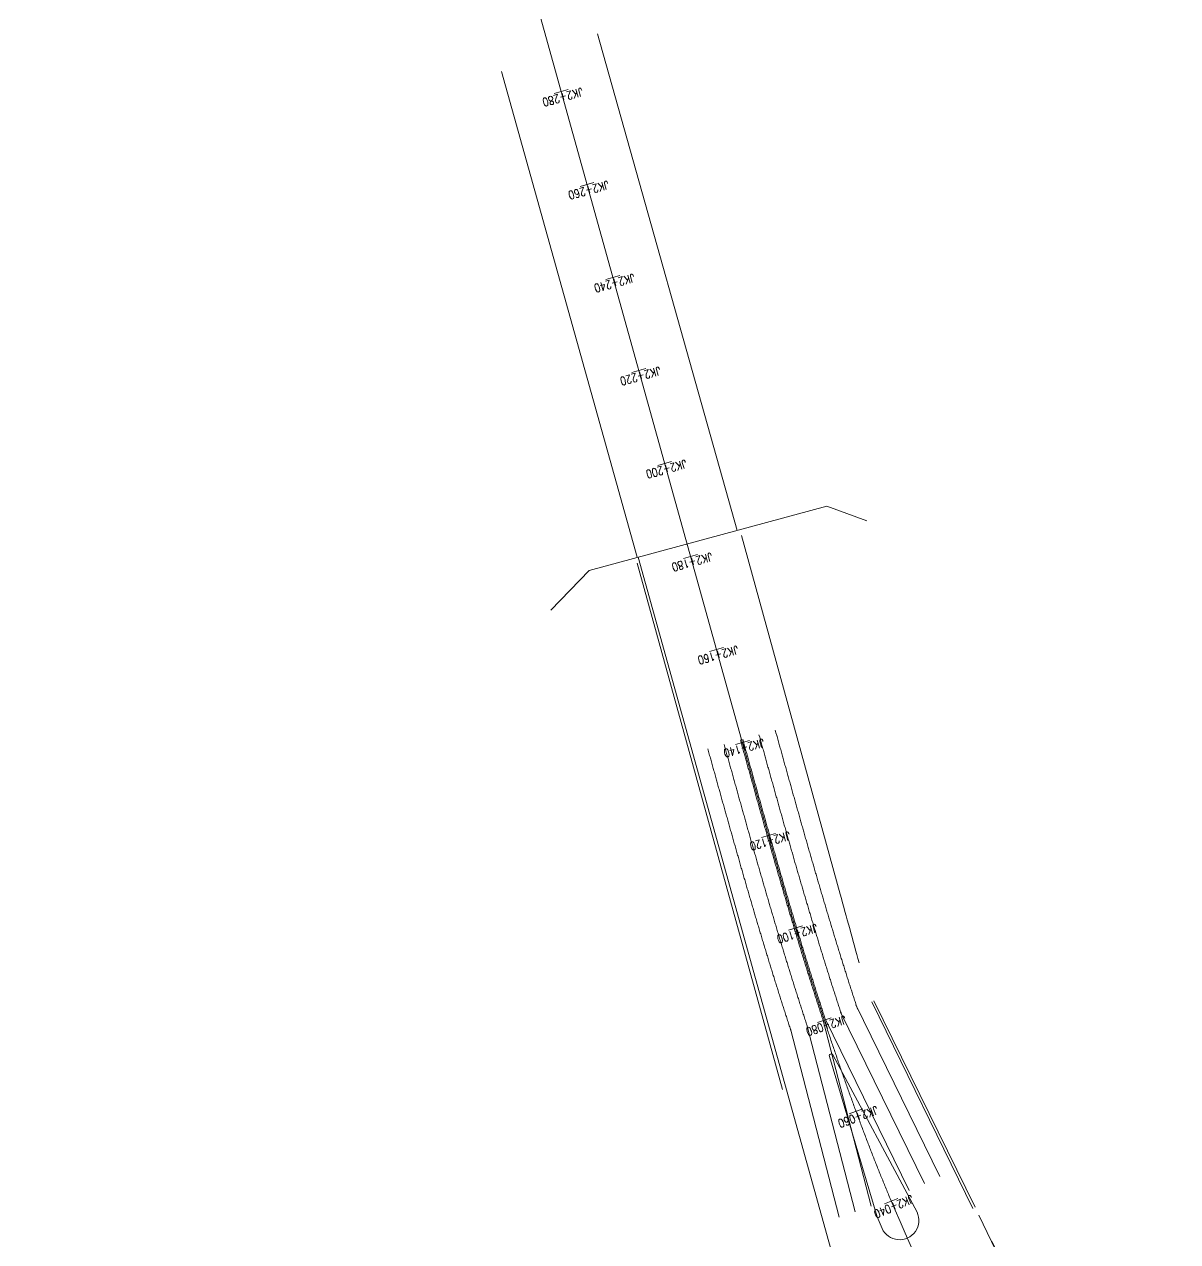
# Model space of a CAD drawing. Header units: millimetres. Extents: x 523446 to 528898, y 388189 to 392165.
# Drawn here: x 526858.4 to 527097.3, y 389805.4 to 390057.7 of the extents above; entities that cross this region are included whole.
import ezdxf
from ezdxf.enums import TextEntityAlignment as Align

# ---------------------------------------------------------------- set-up
doc = ezdxf.new("R2010")
doc.units = ezdxf.units.MM
doc.linetypes.add('33', pattern=[6, 3, -3])
doc.layers.add('000-scy-中分带', color=2, linetype='Continuous', lineweight=60)
doc.layers.add('000-scy-机动车道线', color=5, linetype='Continuous', lineweight=60)
for name, color, linetype in [('JQDD-标注路线桩号', 7, 'Continuous'), ('MEDS道路平面中线-JQDD', 7, 'Continuous'), ('标线（实）', 1, 'Continuous'), ('标线（虚）', 1, '33'), ('转盘', 5, 'Continuous')]:
    doc.layers.add(name, color=color, linetype=linetype)
doc.styles.add('MEDS', font='TXT_S.SHX', dxfattribs={"width": 0.75, "bigfont": 'hztxt.shx'})

msp = doc.modelspace()

# ---------------------------------------------------------------- linework, layer by layer
at = {"layer": '000-scy-中分带', "linetype": 'ByBlock', "lineweight": 0}
for p, q in [((527035.05, 389810.59), (527025.16, 389843.84)), ((527025.9, 389844.14), (527043.37, 389811.56)), ((527035.05, 389810.59), (527036.08, 389808.15))]:
    msp.add_line(p, q, dxfattribs=at)
for centre, radius, start, end in [((527025.55, 389843.95), 0.4, 28.1957, 196.5612), ((527039.71, 389809.85), 4, 205.0348, 25.0348)]:
    msp.add_arc(centre, radius, start, end, dxfattribs=at)
at = {"layer": '000-scy-机动车道线', "color": 5, "linetype": 'ByBlock', "lineweight": 0}
msp.add_line((526977.15, 390055.71), (527006.08, 389952.82), dxfattribs=at)
at = {"layer": '000-scy-机动车道线', "linetype": 'ByBlock', "lineweight": 0, "ltscale": 0.04}
for p, q in [((527015.44, 389836.97), (526985.32, 389946.03)), ((527055.36, 389812.56), (527034.4, 389855.35))]:
    msp.add_line(p, q, dxfattribs=at)
at = {"layer": '000-scy-机动车道线', "linetype": 'ByBlock', "lineweight": 0}
msp.add_line((527056.13, 389810.95), (527058.78, 389805.45), dxfattribs=at)
at = {"layer": '000-scy-机动车道线', "color": 5, "linetype": 'ByBlock', "lineweight": 0}
for points in [[(526957.22, 390047.88), (526985.35, 389947.29)], [(527032.91, 389954.76), (527024.63, 389957.86), (526975.42, 389944.5), (526967.42, 389936.25)]]:
    msp.add_lwpolyline(points, dxfattribs=at)
at = {"layer": '000-scy-机动车道线', "linetype": 'ByBlock', "lineweight": 0, "ltscale": 0.04}
msp.add_lwpolyline([(527031.34, 389863.19, -0.000305), (527027.41, 389877.43), (527006.97, 389951.77)], format="xyb", dxfattribs=at)
at = {"layer": '000-scy-机动车道线', "linetype": 'ByBlock', "lineweight": 0}
msp.add_arc((527092.45, 389821.69), 37.39, 205.758, 245.4702, dxfattribs=at)
at = {"layer": 'JQDD-标注路线桩号', "color": 7, "linetype": 'ByBlock', "lineweight": 0}
for p, q in [((526971.02, 390044.14), (526968.13, 390043.34)), ((526976.39, 390024.88), (526973.5, 390024.07)), ((526981.75, 390005.61), (526978.86, 390004.8)), ((526987.12, 389986.34), (526984.23, 389985.54)), ((526992.48, 389967.07), (526989.59, 389966.27)), ((526997.85, 389947.81), (526994.96, 389947)), ((527003.21, 389928.54), (527000.32, 389927.74)), ((527008.58, 389909.27), (527005.69, 389908.47)), ((527013.98, 389890.02), (527011.09, 389889.2)), ((527019.57, 389870.85), (527016.7, 389869.98)), ((527025.55, 389851.8), (527022.7, 389850.86)), ((527032.09, 389832.96), (527029.28, 389831.92)), ((527039.38, 389814.41), (527036.62, 389813.25))]:
    msp.add_line(p, q, dxfattribs=at)
at = {"layer": 'MEDS道路平面中线-JQDD', "color": 4, "linetype": 'ByBlock', "lineweight": 0}
msp.add_line((526845.81, 390488.21), (527006.97, 389909.47), dxfattribs=at)
at = {"layer": 'MEDS道路平面中线-JQDD', "color": 1, "linetype": 'ByBlock', "lineweight": 0}
msp.add_lwpolyline([(527006.97, 389909.47), (527007.3, 389908.26, 0.00001), (527007.64, 389907.06, 0.00002), (527007.98, 389905.85, 0.000029), (527008.31, 389904.65, 0.000039), (527008.65, 389903.45, 0.000049), (527008.98, 389902.24, 0.000059), (527009.32, 389901.04, 0.000068), (527009.66, 389899.83, 0.000078), (527009.99, 389898.63, 0.000088), (527010.33, 389897.43, 0.000098), (527010.67, 389896.22, 0.000107), (527011.01, 389895.02, 0.000117), (527011.35, 389893.82, 0.000127), (527011.69, 389892.61, 0.000137), (527012.03, 389891.41, 0.000146), (527012.37, 389890.21, 0.000156), (527012.71, 389889.01, 0.000166), (527013.05, 389887.8, 0.000176), (527013.39, 389886.6, 0.000186), (527013.74, 389885.4, 0.000195), (527014.08, 389884.2, 0.000205), (527014.43, 389883, 0.000215), (527014.78, 389881.8, 0.000225), (527015.13, 389880.6, 0.000234), (527015.47, 389879.4, 0.000244), (527015.83, 389878.2, 0.000254), (527016.18, 389877, 0.000264), (527016.53, 389875.8, 0.000273), (527016.88, 389874.6, 0.000283), (527017.24, 389873.4, 0.000293), (527017.6, 389872.2, 0.000303), (527017.96, 389871, 0.000313), (527018.32, 389869.81, 0.000322), (527018.68, 389868.61, 0.000332), (527019.04, 389867.42, 0.000342), (527019.41, 389866.22, 0.000352), (527019.77, 389865.02, 0.000361), (527020.14, 389863.83, 0.000371), (527020.51, 389862.64, 0.000381), (527020.88, 389861.44, 0.000391), (527021.26, 389860.25, 0.0004), (527021.63, 389859.06, 0.00041), (527022.01, 389857.87, 0.00042), (527022.39, 389856.68, 0.00043), (527022.77, 389855.48, 0.000439), (527023.15, 389854.3, 0.000449), (527023.54, 389853.11, 0.000459), (527023.93, 389851.92, 0.000469), (527024.32, 389850.73, 0.000479), (527024.71, 389849.54, 0.000488), (527025.11, 389848.36, 0.000498), (527025.5, 389847.17, 0.000508), (527025.9, 389845.99, 0.000518), (527026.3, 389844.8, 0.000527), (527026.71, 389843.62, 0.000537), (527027.12, 389842.44, 0.000547), (527027.53, 389841.26, 0.000557), (527027.94, 389840.08, 0.000566), (527028.35, 389838.9, 0.000576), (527028.77, 389837.72, 0.000586), (527029.19, 389836.54, 0.000596), (527029.61, 389835.37, 0.000605), (527030.04, 389834.19, 0.000615), (527030.47, 389833.02, 0.000625), (527030.9, 389831.85, 0.000635), (527031.34, 389830.67, 0.000645), (527031.77, 389829.5, 0.000654), (527032.22, 389828.33, 0.000664), (527032.66, 389827.17, 0.000674), (527033.11, 389826, 0.000684), (527033.56, 389824.83, 0.000693), (527034.01, 389823.67, 0.000703), (527034.47, 389822.5, 0.000713), (527034.93, 389821.34, 0.000723), (527035.39, 389820.18, 0.000732), (527035.86, 389819.02, 0.000742), (527036.33, 389817.86, 0.000752), (527036.8, 389816.71, 0.000762), (527037.28, 389815.55, 0.000781), (527037.76, 389814.4)], format="xyb", dxfattribs=at)
at = {"layer": 'MEDS道路平面中线-JQDD', "color": 233, "linetype": 'ByBlock', "lineweight": 0}
msp.add_arc((527406.72, 389968.9), 400, 202.7223, 226.4765, dxfattribs=at)
at = {"layer": '标线（实）', "linetype": 'ByBlock', "lineweight": 0}
for p, q in [((526985.55, 389947.25), (527027.12, 389797.97)), ((527054.91, 389812.34), (527033.96, 389855.13))]:
    msp.add_line(p, q, dxfattribs=at)
at = {"layer": '标线（实）', "linetype": 'ByBlock', "lineweight": 0, "ltscale": 0.03}
for p, q in [((527033.83, 389812.79), (527023.88, 389851.26)), ((527041.68, 389816.05), (527024.35, 389851.45))]:
    msp.add_line(p, q, dxfattribs=at)
at = {"layer": '标线（实）', "linetype": 'ByBlock', "lineweight": 0, "ltscale": 0.03, "flags": 128}
for points in [[(527023.88, 389851.25, -0.000006), (527023.86, 389851.31, -0.000052), (527023.69, 389851.84, -0.000052), (527023.52, 389852.37, -0.000051), (527023.35, 389852.9, -0.000051), (527023.17, 389853.42, -0.00005), (527023, 389853.95, -0.00005), (527022.83, 389854.48, -0.000049), (527022.66, 389855.01, -0.000049), (527022.49, 389855.54, -0.000048), (527022.32, 389856.07, -0.000048), (527022.15, 389856.6, -0.000048), (527021.98, 389857.13, -0.000047), (527021.81, 389857.66, -0.000047), (527021.64, 389858.19, -0.000046), (527021.48, 389858.72, -0.000046), (527021.31, 389859.25, -0.000045), (527021.14, 389859.78, -0.000045), (527020.98, 389860.31, -0.000044), (527020.81, 389860.84, -0.000044), (527020.64, 389861.37, -0.000043), (527020.48, 389861.9, -0.000043), (527020.31, 389862.43, -0.000042), (527020.15, 389862.96, -0.000042), (527019.98, 389863.49, -0.000041), (527019.82, 389864.02, -0.000041), (527019.66, 389864.55, -0.00004), (527019.49, 389865.08, -0.00004), (527019.33, 389865.62, -0.000039), (527019.17, 389866.15, -0.000039), (527019, 389866.68, -0.000038), (527018.84, 389867.21, -0.000038), (527018.68, 389867.74, -0.000037), (527018.52, 389868.27, -0.000037), (527018.36, 389868.8, -0.000036), (527018.2, 389869.34, -0.000036), (527018.04, 389869.87, -0.000035), (527017.88, 389870.4, -0.000035), (527017.72, 389870.93, -0.000034), (527017.56, 389871.47, -0.000034), (527017.4, 389872, -0.000034), (527017.24, 389872.53, -0.000033), (527017.08, 389873.06, -0.000033), (527016.92, 389873.6, -0.000032), (527016.76, 389874.13, -0.000032), (527016.61, 389874.66, -0.000031), (527016.45, 389875.19, -0.000031), (527016.29, 389875.73, -0.00003), (527016.13, 389876.26, -0.00003), (527015.98, 389876.79, -0.000029), (527015.82, 389877.33, -0.000029), (527015.66, 389877.86, -0.000028), (527015.51, 389878.39, -0.000028), (527015.35, 389878.93, -0.000027), (527015.2, 389879.46, -0.000027), (527015.04, 389879.99, -0.000026), (527014.89, 389880.53, -0.000026), (527014.73, 389881.06, -0.000025), (527014.58, 389881.59, -0.000025), (527014.42, 389882.13, -0.000024), (527014.27, 389882.66, -0.000024), (527014.11, 389883.19, -0.000023), (527013.96, 389883.73, -0.000023), (527013.8, 389884.26, -0.000022), (527013.65, 389884.8, -0.000022), (527013.5, 389885.33, -0.000021), (527013.34, 389885.86, -0.000021), (527013.19, 389886.4, -0.00002), (527013.04, 389886.93, -0.00002), (527012.89, 389887.47, -0.00002), (527012.73, 389888, -0.000019), (527012.58, 389888.54, -0.000019), (527012.43, 389889.07, -0.000018), (527012.28, 389889.6, -0.000018), (527012.13, 389890.14, -0.000017), (527011.97, 389890.67, -0.000017), (527011.82, 389891.21, -0.000016), (527011.67, 389891.74, -0.000016), (527011.52, 389892.28, -0.000015), (527011.37, 389892.81, -0.000015), (527011.22, 389893.35, -0.000014), (527011.07, 389893.88, -0.000014), (527010.92, 389894.42, -0.000013), (527010.77, 389894.95, -0.000013), (527010.62, 389895.49, -0.000012), (527010.47, 389896.02, -0.000012), (527010.31, 389896.56, -0.000011), (527010.16, 389897.09, -0.000011), (527010.01, 389897.63, -0.00001), (527009.86, 389898.16, -0.00001), (527009.71, 389898.7, -0.000009), (527009.56, 389899.23, -0.000009), (527009.42, 389899.77, -0.000008), (527009.27, 389900.3, -0.000008), (527009.12, 389900.84, -0.000007), (527008.97, 389901.37, -0.000007), (527008.82, 389901.91, -0.000007), (527008.67, 389902.44, -0.000006), (527008.52, 389902.98, -0.000006), (527008.37, 389903.51, -0.000005), (527008.22, 389904.05, -0.000005), (527008.07, 389904.58, -0.000004), (527007.92, 389905.12, -0.000004), (527007.77, 389905.65, -0.000003), (527007.62, 389906.19, -0.000003), (527007.47, 389906.72, -0.000002), (527007.32, 389907.26, -0.000002), (527007.18, 389907.79, -0.000001), (527007.03, 389908.33), (527006.88, 389908.86), (527006.73, 389909.4)], [(527024.36, 389851.41, -0.000006), (527024.34, 389851.47, -0.000052), (527024.17, 389852, -0.000052), (527023.99, 389852.52, -0.000051), (527023.82, 389853.05, -0.000051), (527023.65, 389853.58, -0.00005), (527023.48, 389854.11, -0.00005), (527023.31, 389854.64, -0.000049), (527023.14, 389855.16, -0.000049), (527022.97, 389855.69, -0.000048), (527022.8, 389856.22, -0.000048), (527022.63, 389856.75, -0.000048), (527022.46, 389857.28, -0.000047), (527022.29, 389857.81, -0.000047), (527022.12, 389858.34, -0.000046), (527021.95, 389858.87, -0.000046), (527021.79, 389859.4, -0.000045), (527021.62, 389859.93, -0.000045), (527021.45, 389860.46, -0.000044), (527021.29, 389860.99, -0.000044), (527021.12, 389861.52, -0.000043), (527020.96, 389862.05, -0.000043), (527020.79, 389862.58, -0.000042), (527020.63, 389863.11, -0.000042), (527020.46, 389863.64, -0.000041), (527020.3, 389864.17, -0.000041), (527020.13, 389864.7, -0.00004), (527019.97, 389865.23, -0.00004), (527019.81, 389865.76, -0.000039), (527019.64, 389866.29, -0.000039), (527019.48, 389866.82, -0.000038), (527019.32, 389867.36, -0.000038), (527019.16, 389867.89, -0.000037), (527019, 389868.42, -0.000037), (527018.84, 389868.95, -0.000036), (527018.68, 389869.48, -0.000036), (527018.52, 389870.01, -0.000035), (527018.36, 389870.54, -0.000035), (527018.2, 389871.08, -0.000034), (527018.04, 389871.61, -0.000034), (527017.88, 389872.14, -0.000034), (527017.72, 389872.67, -0.000033), (527017.56, 389873.21, -0.000033), (527017.4, 389873.74, -0.000032), (527017.24, 389874.27, -0.000032), (527017.08, 389874.8, -0.000031), (527016.93, 389875.34, -0.000031), (527016.77, 389875.87, -0.00003), (527016.61, 389876.4, -0.00003), (527016.46, 389876.93, -0.000029), (527016.3, 389877.47, -0.000029), (527016.14, 389878, -0.000028), (527015.99, 389878.53, -0.000028), (527015.83, 389879.07, -0.000027), (527015.68, 389879.6, -0.000027), (527015.52, 389880.13, -0.000026), (527015.37, 389880.67, -0.000026), (527015.21, 389881.2, -0.000025), (527015.06, 389881.73, -0.000025), (527014.9, 389882.27, -0.000024), (527014.75, 389882.8, -0.000024), (527014.59, 389883.33, -0.000023), (527014.44, 389883.87, -0.000023), (527014.29, 389884.4, -0.000022), (527014.13, 389884.93, -0.000022), (527013.98, 389885.47, -0.000021), (527013.83, 389886, -0.000021), (527013.67, 389886.54, -0.00002), (527013.52, 389887.07, -0.00002), (527013.37, 389887.6, -0.00002), (527013.21, 389888.14, -0.000019), (527013.06, 389888.67, -0.000019), (527012.91, 389889.21, -0.000018), (527012.76, 389889.74, -0.000018), (527012.61, 389890.28, -0.000017), (527012.46, 389890.81, -0.000017), (527012.3, 389891.34, -0.000016), (527012.15, 389891.88, -0.000016), (527012, 389892.41, -0.000015), (527011.85, 389892.95, -0.000015), (527011.7, 389893.48, -0.000014), (527011.55, 389894.02, -0.000014), (527011.4, 389894.55, -0.000013), (527011.25, 389895.09, -0.000013), (527011.1, 389895.62, -0.000012), (527010.95, 389896.16, -0.000012), (527010.8, 389896.69, -0.000011), (527010.65, 389897.23, -0.000011), (527010.5, 389897.76, -0.00001), (527010.35, 389898.3, -0.00001), (527010.2, 389898.83, -0.000009), (527010.05, 389899.37, -0.000009), (527009.9, 389899.9, -0.000008), (527009.75, 389900.44, -0.000008), (527009.6, 389900.97, -0.000007), (527009.45, 389901.51, -0.000007), (527009.3, 389902.04, -0.000007), (527009.15, 389902.58, -0.000006), (527009, 389903.11, -0.000006), (527008.85, 389903.65, -0.000005), (527008.7, 389904.18, -0.000005), (527008.55, 389904.72, -0.000004), (527008.4, 389905.25, -0.000004), (527008.25, 389905.79, -0.000003), (527008.1, 389906.32, -0.000003), (527007.96, 389906.86, -0.000002), (527007.81, 389907.39, -0.000002), (527007.66, 389907.93, -0.000001), (527007.51, 389908.46), (527007.36, 389909), (527007.21, 389909.53)]]:
    msp.add_lwpolyline(points, format="xyb", dxfattribs=at)
at = {"layer": '标线（虚）', "linetype": 'ByBlock', "lineweight": 0}
for p, q in [((527048.06, 389818.94), (527030.63, 389854.53)), ((527044.87, 389817.49), (527027.49, 389852.99)), ((527027.18, 389810.54), (527017.1, 389849.51)), ((527030.51, 389811.65), (527020.49, 389850.39))]:
    msp.add_line(p, q, dxfattribs=at)
at = {"layer": '标线（虚）', "linetype": 'ByBlock', "lineweight": 0, "ltscale": 0.2, "flags": 128}
for points in [[(527031.01, 389853.6, -0.000006), (527030.99, 389853.65, -0.000052), (527030.82, 389854.18, -0.000052), (527030.65, 389854.7, -0.000051), (527030.48, 389855.22, -0.000051), (527030.31, 389855.74, -0.00005), (527030.14, 389856.27, -0.00005), (527029.97, 389856.79, -0.000049), (527029.8, 389857.31, -0.000049), (527029.63, 389857.84, -0.000048), (527029.46, 389858.36, -0.000048), (527029.29, 389858.88, -0.000048), (527029.13, 389859.41, -0.000047), (527028.96, 389859.93, -0.000047), (527028.79, 389860.46, -0.000046), (527028.63, 389860.98, -0.000046), (527028.46, 389861.51, -0.000045), (527028.3, 389862.03, -0.000045), (527028.13, 389862.56, -0.000044), (527027.97, 389863.08, -0.000044), (527027.8, 389863.61, -0.000043), (527027.64, 389864.13, -0.000043), (527027.47, 389864.66, -0.000042), (527027.31, 389865.18, -0.000042), (527027.15, 389865.71, -0.000041), (527026.99, 389866.24, -0.000041), (527026.82, 389866.76, -0.00004), (527026.66, 389867.29, -0.00004), (527026.5, 389867.82, -0.000039), (527026.34, 389868.34, -0.000039), (527026.18, 389868.87, -0.000038), (527026.02, 389869.4, -0.000038), (527025.86, 389869.92, -0.000037), (527025.7, 389870.45, -0.000037), (527025.54, 389870.98, -0.000036), (527025.38, 389871.51, -0.000036), (527025.22, 389872.03, -0.000035), (527025.06, 389872.56, -0.000035), (527024.9, 389873.09, -0.000034), (527024.74, 389873.62, -0.000034), (527024.58, 389874.15, -0.000034), (527024.43, 389874.68, -0.000033), (527024.27, 389875.2, -0.000033), (527024.11, 389875.73, -0.000032), (527023.95, 389876.26, -0.000032), (527023.8, 389876.79, -0.000031), (527023.64, 389877.32, -0.000031), (527023.48, 389877.85, -0.00003), (527023.33, 389878.38, -0.00003), (527023.17, 389878.91, -0.000029), (527023.02, 389879.44, -0.000029), (527022.86, 389879.97, -0.000028), (527022.71, 389880.5, -0.000028), (527022.55, 389881.03, -0.000027), (527022.4, 389881.56, -0.000027), (527022.24, 389882.09, -0.000026), (527022.09, 389882.62, -0.000026), (527021.93, 389883.15, -0.000025), (527021.78, 389883.68, -0.000025), (527021.63, 389884.21, -0.000024), (527021.47, 389884.74, -0.000024), (527021.32, 389885.27, -0.000023), (527021.17, 389885.81, -0.000023), (527021.01, 389886.34, -0.000022), (527020.86, 389886.87, -0.000022), (527020.71, 389887.4, -0.000021), (527020.55, 389887.93, -0.000021), (527020.4, 389888.46, -0.00002), (527020.25, 389888.99, -0.00002), (527020.1, 389889.53, -0.00002), (527019.95, 389890.06, -0.000019), (527019.79, 389890.59, -0.000019), (527019.64, 389891.12, -0.000018), (527019.49, 389891.66, -0.000018), (527019.34, 389892.19, -0.000017), (527019.19, 389892.72, -0.000017), (527019.04, 389893.25, -0.000016), (527018.89, 389893.79, -0.000016), (527018.74, 389894.32, -0.000015), (527018.59, 389894.85, -0.000015), (527018.44, 389895.38, -0.000014), (527018.29, 389895.92, -0.000014), (527018.14, 389896.45, -0.000013), (527017.99, 389896.98, -0.000013), (527017.84, 389897.52, -0.000012), (527017.69, 389898.05, -0.000012), (527017.54, 389898.58, -0.000011), (527017.39, 389899.12, -0.000011), (527017.24, 389899.65, -0.00001), (527017.09, 389900.19, -0.00001), (527016.94, 389900.72, -0.000009), (527016.79, 389901.25, -0.000009), (527016.64, 389901.79, -0.000008), (527016.49, 389902.32, -0.000008), (527016.34, 389902.86, -0.000007), (527016.19, 389903.39, -0.000007), (527016.04, 389903.92, -0.000007), (527015.89, 389904.46, -0.000006), (527015.74, 389904.99, -0.000006), (527015.59, 389905.53, -0.000005), (527015.44, 389906.06, -0.000005), (527015.29, 389906.6, -0.000004), (527015.15, 389907.13, -0.000004), (527015, 389907.67, -0.000003), (527014.85, 389908.2, -0.000003), (527014.7, 389908.74, -0.000002), (527014.55, 389909.27, -0.000002), (527014.4, 389909.81, -0.000001), (527014.25, 389910.34), (527014.1, 389910.88), (527013.95, 389911.41)], [(527027.68, 389852.5, -0.000006), (527027.66, 389852.56, -0.000052), (527027.49, 389853.09, -0.000052), (527027.32, 389853.61, -0.000051), (527027.15, 389854.14, -0.000051), (527026.98, 389854.66, -0.00005), (527026.81, 389855.19, -0.00005), (527026.64, 389855.71, -0.000049), (527026.47, 389856.24, -0.000049), (527026.3, 389856.77, -0.000048), (527026.13, 389857.29, -0.000048), (527025.96, 389857.82, -0.000048), (527025.79, 389858.34, -0.000047), (527025.62, 389858.87, -0.000047), (527025.46, 389859.4, -0.000046), (527025.29, 389859.92, -0.000046), (527025.12, 389860.45, -0.000045), (527024.96, 389860.98, -0.000045), (527024.79, 389861.51, -0.000044), (527024.63, 389862.03, -0.000044), (527024.46, 389862.56, -0.000043), (527024.3, 389863.09, -0.000043), (527024.13, 389863.62, -0.000042), (527023.97, 389864.15, -0.000042), (527023.8, 389864.67, -0.000041), (527023.64, 389865.2, -0.000041), (527023.48, 389865.73, -0.00004), (527023.32, 389866.26, -0.00004), (527023.15, 389866.79, -0.000039), (527022.99, 389867.32, -0.000039), (527022.83, 389867.85, -0.000038), (527022.67, 389868.38, -0.000038), (527022.51, 389868.91, -0.000037), (527022.35, 389869.43, -0.000037), (527022.19, 389869.96, -0.000036), (527022.03, 389870.49, -0.000036), (527021.87, 389871.02, -0.000035), (527021.71, 389871.55, -0.000035), (527021.55, 389872.08, -0.000034), (527021.39, 389872.61, -0.000034), (527021.23, 389873.14, -0.000034), (527021.07, 389873.67, -0.000033), (527020.91, 389874.2, -0.000033), (527020.76, 389874.74, -0.000032), (527020.6, 389875.27, -0.000032), (527020.44, 389875.8, -0.000031), (527020.28, 389876.33, -0.000031), (527020.13, 389876.86, -0.00003), (527019.97, 389877.39, -0.00003), (527019.81, 389877.92, -0.000029), (527019.66, 389878.45, -0.000029), (527019.5, 389878.98, -0.000028), (527019.35, 389879.52, -0.000028), (527019.19, 389880.05, -0.000027), (527019.04, 389880.58, -0.000027), (527018.88, 389881.11, -0.000026), (527018.73, 389881.64, -0.000026), (527018.57, 389882.17, -0.000025), (527018.42, 389882.71, -0.000025), (527018.26, 389883.24, -0.000024), (527018.11, 389883.77, -0.000024), (527017.96, 389884.3, -0.000023), (527017.8, 389884.84, -0.000023), (527017.65, 389885.37, -0.000022), (527017.5, 389885.9, -0.000022), (527017.34, 389886.43, -0.000021), (527017.19, 389886.97, -0.000021), (527017.04, 389887.5, -0.00002), (527016.89, 389888.03, -0.00002), (527016.73, 389888.57, -0.00002), (527016.58, 389889.1, -0.000019), (527016.43, 389889.63, -0.000019), (527016.28, 389890.17, -0.000018), (527016.13, 389890.7, -0.000018), (527015.97, 389891.23, -0.000017), (527015.82, 389891.77, -0.000017), (527015.67, 389892.3, -0.000016), (527015.52, 389892.83, -0.000016), (527015.37, 389893.37, -0.000015), (527015.22, 389893.9, -0.000015), (527015.07, 389894.43, -0.000014), (527014.92, 389894.97, -0.000014), (527014.77, 389895.5, -0.000013), (527014.62, 389896.04, -0.000013), (527014.47, 389896.57, -0.000012), (527014.32, 389897.1, -0.000012), (527014.17, 389897.64, -0.000011), (527014.02, 389898.17, -0.000011), (527013.87, 389898.71, -0.00001), (527013.72, 389899.24, -0.00001), (527013.57, 389899.78, -0.000009), (527013.42, 389900.31, -0.000009), (527013.27, 389900.84, -0.000008), (527013.12, 389901.38, -0.000008), (527012.97, 389901.91, -0.000007), (527012.82, 389902.45, -0.000007), (527012.67, 389902.98, -0.000007), (527012.52, 389903.52, -0.000006), (527012.37, 389904.05, -0.000006), (527012.22, 389904.59, -0.000005), (527012.07, 389905.12, -0.000005), (527011.92, 389905.66, -0.000004), (527011.77, 389906.19, -0.000004), (527011.63, 389906.73, -0.000003), (527011.48, 389907.26, -0.000003), (527011.33, 389907.8, -0.000002), (527011.18, 389908.33, -0.000002), (527011.03, 389908.87, -0.000001), (527010.88, 389909.4), (527010.73, 389909.94), (527010.58, 389910.47)], [(527017.23, 389849.07, -0.000006), (527017.21, 389849.12, -0.000052), (527017.04, 389849.66, -0.000052), (527016.86, 389850.19, -0.000051), (527016.69, 389850.73, -0.000051), (527016.52, 389851.26, -0.00005), (527016.34, 389851.79, -0.00005), (527016.17, 389852.33, -0.000049), (527016, 389852.86, -0.000049), (527015.83, 389853.4, -0.000048), (527015.65, 389853.93, -0.000048), (527015.48, 389854.47, -0.000048), (527015.31, 389855, -0.000047), (527015.14, 389855.53, -0.000047), (527014.97, 389856.07, -0.000046), (527014.8, 389856.6, -0.000046), (527014.63, 389857.14, -0.000045), (527014.47, 389857.67, -0.000045), (527014.3, 389858.21, -0.000044), (527014.13, 389858.74, -0.000044), (527013.96, 389859.28, -0.000043), (527013.8, 389859.81, -0.000043), (527013.63, 389860.35, -0.000042), (527013.46, 389860.88, -0.000042), (527013.3, 389861.42, -0.000041), (527013.13, 389861.95, -0.000041), (527012.97, 389862.49, -0.00004), (527012.8, 389863.03, -0.00004), (527012.64, 389863.56, -0.000039), (527012.47, 389864.1, -0.000039), (527012.31, 389864.63, -0.000038), (527012.15, 389865.17, -0.000038), (527011.98, 389865.7, -0.000037), (527011.82, 389866.24, -0.000037), (527011.66, 389866.78, -0.000036), (527011.5, 389867.31, -0.000036), (527011.33, 389867.85, -0.000035), (527011.17, 389868.38, -0.000035), (527011.01, 389868.92, -0.000034), (527010.85, 389869.46, -0.000034), (527010.69, 389869.99, -0.000034), (527010.53, 389870.53, -0.000033), (527010.37, 389871.06, -0.000033), (527010.21, 389871.6, -0.000032), (527010.05, 389872.14, -0.000032), (527009.89, 389872.67, -0.000031), (527009.74, 389873.21, -0.000031), (527009.58, 389873.74, -0.00003), (527009.42, 389874.28, -0.00003), (527009.26, 389874.82, -0.000029), (527009.1, 389875.35, -0.000029), (527008.95, 389875.89, -0.000028), (527008.79, 389876.43, -0.000028), (527008.63, 389876.96, -0.000027), (527008.48, 389877.5, -0.000027), (527008.32, 389878.03, -0.000026), (527008.16, 389878.57, -0.000026), (527008.01, 389879.11, -0.000025), (527007.85, 389879.64, -0.000025), (527007.7, 389880.18, -0.000024), (527007.54, 389880.72, -0.000024), (527007.39, 389881.25, -0.000023), (527007.23, 389881.79, -0.000023), (527007.08, 389882.33, -0.000022), (527006.92, 389882.86, -0.000022), (527006.77, 389883.4, -0.000021), (527006.62, 389883.94, -0.000021), (527006.46, 389884.47, -0.00002), (527006.31, 389885.01, -0.00002), (527006.16, 389885.55, -0.00002), (527006, 389886.08, -0.000019), (527005.85, 389886.62, -0.000019), (527005.7, 389887.15, -0.000018), (527005.54, 389887.69, -0.000018), (527005.39, 389888.23, -0.000017), (527005.24, 389888.76, -0.000017), (527005.09, 389889.3, -0.000016), (527004.94, 389889.84, -0.000016), (527004.78, 389890.37, -0.000015), (527004.63, 389890.91, -0.000015), (527004.48, 389891.45, -0.000014), (527004.33, 389891.98, -0.000014), (527004.18, 389892.52, -0.000013), (527004.03, 389893.05, -0.000013), (527003.88, 389893.59, -0.000012), (527003.73, 389894.13, -0.000012), (527003.58, 389894.66, -0.000011), (527003.43, 389895.2, -0.000011), (527003.27, 389895.74, -0.00001), (527003.12, 389896.27, -0.00001), (527002.97, 389896.81, -0.000009), (527002.82, 389897.34, -0.000009), (527002.67, 389897.88, -0.000008), (527002.52, 389898.42, -0.000008), (527002.37, 389898.95, -0.000007), (527002.22, 389899.49, -0.000007), (527002.07, 389900.02, -0.000007), (527001.93, 389900.56, -0.000006), (527001.78, 389901.09, -0.000006), (527001.63, 389901.63, -0.000005), (527001.48, 389902.17, -0.000005), (527001.33, 389902.7, -0.000004), (527001.18, 389903.24, -0.000004), (527001.03, 389903.77, -0.000003), (527000.88, 389904.31, -0.000003), (527000.73, 389904.84, -0.000002), (527000.58, 389905.38, -0.000002), (527000.43, 389905.91, -0.000001), (527000.28, 389906.45), (527000.13, 389906.99), (526999.99, 389907.52)], [(527020.56, 389850.16, -0.000006), (527020.54, 389850.22, -0.000052), (527020.36, 389850.75, -0.000052), (527020.19, 389851.28, -0.000051), (527020.02, 389851.81, -0.000051), (527019.85, 389852.34, -0.00005), (527019.67, 389852.87, -0.00005), (527019.5, 389853.41, -0.000049), (527019.33, 389853.94, -0.000049), (527019.16, 389854.47, -0.000048), (527018.99, 389855, -0.000048), (527018.82, 389855.53, -0.000048), (527018.65, 389856.06, -0.000047), (527018.48, 389856.6, -0.000047), (527018.31, 389857.13, -0.000046), (527018.14, 389857.66, -0.000046), (527017.97, 389858.19, -0.000045), (527017.8, 389858.73, -0.000045), (527017.64, 389859.26, -0.000044), (527017.47, 389859.79, -0.000044), (527017.3, 389860.32, -0.000043), (527017.14, 389860.86, -0.000043), (527016.97, 389861.39, -0.000042), (527016.81, 389861.92, -0.000042), (527016.64, 389862.46, -0.000041), (527016.48, 389862.99, -0.000041), (527016.31, 389863.52, -0.00004), (527016.15, 389864.05, -0.00004), (527015.98, 389864.59, -0.000039), (527015.82, 389865.12, -0.000039), (527015.66, 389865.66, -0.000038), (527015.49, 389866.19, -0.000038), (527015.33, 389866.72, -0.000037), (527015.17, 389867.26, -0.000037), (527015.01, 389867.79, -0.000036), (527014.85, 389868.32, -0.000036), (527014.69, 389868.86, -0.000035), (527014.52, 389869.39, -0.000035), (527014.36, 389869.93, -0.000034), (527014.2, 389870.46, -0.000034), (527014.04, 389870.99, -0.000034), (527013.88, 389871.53, -0.000033), (527013.73, 389872.06, -0.000033), (527013.57, 389872.6, -0.000032), (527013.41, 389873.13, -0.000032), (527013.25, 389873.67, -0.000031), (527013.09, 389874.2, -0.000031), (527012.93, 389874.74, -0.00003), (527012.78, 389875.27, -0.00003), (527012.62, 389875.8, -0.000029), (527012.46, 389876.34, -0.000029), (527012.3, 389876.87, -0.000028), (527012.15, 389877.41, -0.000028), (527011.99, 389877.94, -0.000027), (527011.84, 389878.48, -0.000027), (527011.68, 389879.01, -0.000026), (527011.52, 389879.55, -0.000026), (527011.37, 389880.08, -0.000025), (527011.21, 389880.62, -0.000025), (527011.06, 389881.15, -0.000024), (527010.9, 389881.69, -0.000024), (527010.75, 389882.22, -0.000023), (527010.6, 389882.76, -0.000023), (527010.44, 389883.29, -0.000022), (527010.29, 389883.83, -0.000022), (527010.13, 389884.36, -0.000021), (527009.98, 389884.9, -0.000021), (527009.83, 389885.44, -0.00002), (527009.67, 389885.97, -0.00002), (527009.52, 389886.51, -0.00002), (527009.37, 389887.04, -0.000019), (527009.22, 389887.58, -0.000019), (527009.06, 389888.11, -0.000018), (527008.91, 389888.65, -0.000018), (527008.76, 389889.18, -0.000017), (527008.61, 389889.72, -0.000017), (527008.46, 389890.25, -0.000016), (527008.3, 389890.79, -0.000016), (527008.15, 389891.33, -0.000015), (527008, 389891.86, -0.000015), (527007.85, 389892.4, -0.000014), (527007.7, 389892.93, -0.000014), (527007.55, 389893.47, -0.000013), (527007.4, 389894, -0.000013), (527007.25, 389894.54, -0.000012), (527007.1, 389895.07, -0.000012), (527006.95, 389895.61, -0.000011), (527006.79, 389896.14, -0.000011), (527006.64, 389896.68, -0.00001), (527006.49, 389897.22, -0.00001), (527006.34, 389897.75, -0.000009), (527006.19, 389898.29, -0.000009), (527006.04, 389898.82, -0.000008), (527005.89, 389899.36, -0.000008), (527005.75, 389899.89, -0.000007), (527005.6, 389900.43, -0.000007), (527005.45, 389900.96, -0.000007), (527005.3, 389901.5, -0.000006), (527005.15, 389902.04, -0.000006), (527005, 389902.57, -0.000005), (527004.85, 389903.11, -0.000005), (527004.7, 389903.64, -0.000004), (527004.55, 389904.18, -0.000004), (527004.4, 389904.71, -0.000003), (527004.25, 389905.25, -0.000003), (527004.1, 389905.78, -0.000002), (527003.95, 389906.32, -0.000002), (527003.8, 389906.85, -0.000001), (527003.65, 389907.39), (527003.51, 389907.92), (527003.36, 389908.46)]]:
    msp.add_lwpolyline(points, format="xyb", dxfattribs=at)
at = {"layer": '转盘', "linetype": 'ByBlock', "lineweight": 0}
msp.add_arc((527094.51, 389823.54), 40, 206.8954, 247.0926, dxfattribs=at)

# ---------------------------------------------------------------- texts
at = {"layer": 'JQDD-标注路线桩号', "color": 7, "linetype": 'ByBlock', "lineweight": 0, "style": 'MEDS', "width": 0.8}
for s, rotation, p in [('JK2+280', 195.5603, (526969.91, 390042.56)), ('JK2+260', 195.5603, (526975.27, 390023.29)), ('JK2+240', 195.5603, (526980.64, 390004.03)), ('JK2+220', 195.5603, (526986, 389984.76)), ('JK2+200', 195.5603, (526991.37, 389965.49)), ('JK2+180', 195.5603, (526996.73, 389946.23)), ('JK2+160', 195.5603, (527002.1, 389926.96)), ('JK2+140', 195.5607, (527007.46, 389907.69)), ('JK2+120', 195.8648, (527012.87, 389888.44)), ('JK2+100', 196.7419, (527018.49, 389869.24)), ('JK2+080', 198.192, (527024.5, 389850.17)), ('JK2+060', 200.215, (527031.11, 389831.29)), ('JK2+040', 202.8106, (527038.48, 389812.7))]:
    msp.add_text(s, height=1.75, rotation=rotation, dxfattribs=at).set_placement(p, align=Align.MIDDLE)

doc.saveas('drawing.dxf')
